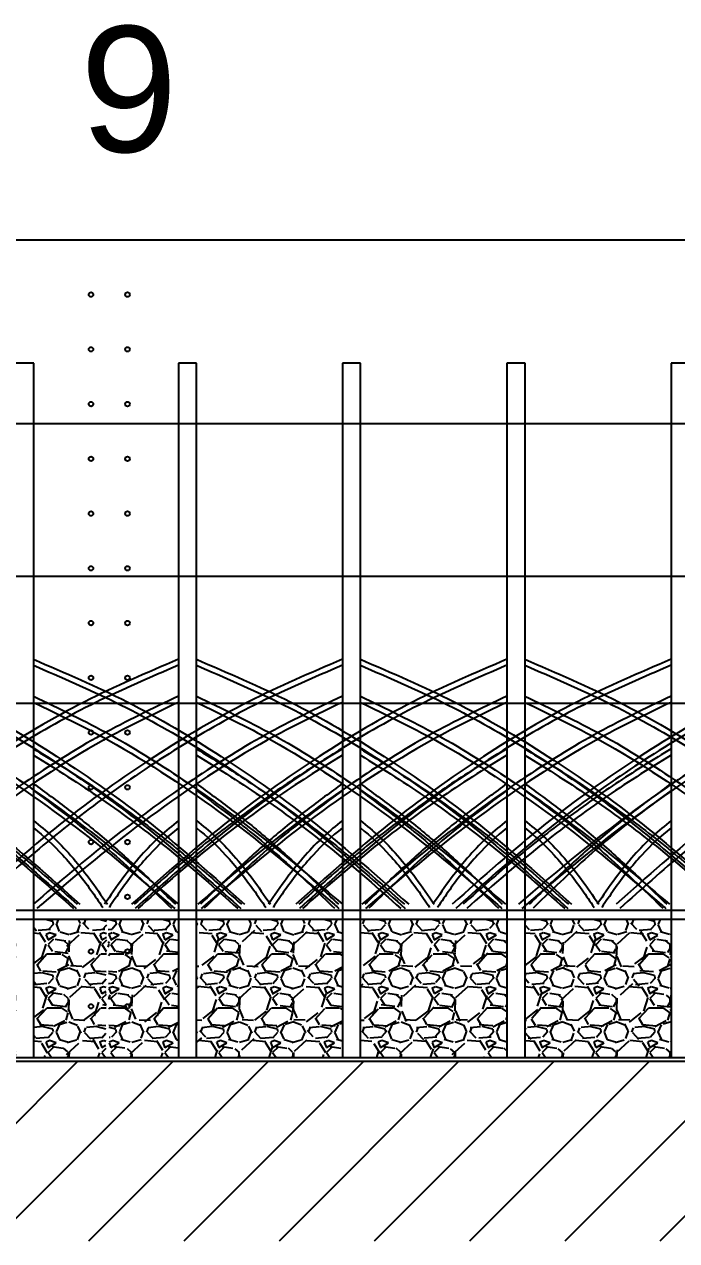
# Model space of a CAD drawing. Header units: feet. Extents: x 0 to 695, y -979 to -294.
# Drawn here: x 183.74 to 187.37, y -305.52 to -298.75 of the extents above; entities that cross this region are included whole.
import ezdxf

# ---------------------------------------------------------------- set-up
doc = ezdxf.new("R2010")
doc.units = ezdxf.units.FT
doc.header["$MEASUREMENT"] = 0
for name, color, linetype in [('ATM Mangroves', 3, 'Continuous'), ('Max Crest Water Height', 130, 'Continuous'), ('Max Water Level', 210, 'Continuous'), ('No of Bays', 2, 'Continuous'), ('Slabs', 7, 'Continuous')]:
    doc.layers.add(name, color=color, linetype=linetype)
doc.styles.get("Standard").update_dxf_attribs({"font": 'verdana.ttf'})

msp = doc.modelspace()

# ---------------------------------------------------------------- hatches: boundary and pattern name
at = {"transparency": 33554687}
h = msp.add_hatch(dxfattribs=at)
h.set_pattern_fill('ANSI31', color=256, scale=3)
h.set_pattern_definition([(45, (131.6709802953805, 110.8639205593379), (-0.2651650429449553, 0.2651650429449554), [])])
h.paths.add_polyline_path([(144.0811323387942, -304.519582753607), (136.7111323387942, -304.519582753607), (136.7111323387942, -305.519582753607), (231.7619323387942, -305.5195827536077), (232.7619323387942, -305.5195827536077), (232.7619323387942, -301.861982753607), (240.8789323387942, -301.861982753607), (240.8789323387942, -300.861982753607), (231.970511904177, -300.861982753607), (231.970511904177, -304.519582753607), (144.3351323387942, -304.519582753607)])
at = {"layer": 'Slabs', "transparency": 33554687}
h = msp.add_hatch(dxfattribs=at)
h.set_pattern_fill('GRAVEL', scale=0.3)
h.set_pattern_definition([(228.012787504, (206.7001466819004, 87.44037491092234), (-2.400000000000019, -2.700000000000001), [0.0403608, -3.995726414122109]), (184.969740728, (206.6731466819004, 87.41037491092231), (3.599999999999993, 0.3000000000000105), [0.0692604, -6.856777428368999]), (132.510447078, (206.6041466819004, 87.40437491092234), (3.000000000000035, -3.299999999999959), [0.0488364, -4.83480977882991]), (267.273689006, (206.4871466819004, 87.32937491092235), (0.3000000000000073, 6.000000000000005), [0.06307139999999987, -6.244067412488692]), (292.833654178, (206.4841466819004, 87.26637491092231), (-1.499999999999996, 3.600000000000009), [0.06184649999999994, -6.122811938426482]), (357.273689006, (206.5081466819004, 87.20937491092235), (-6.000000000000005, 0.3000000000000076), [0.06307139999999987, -6.244067412488692]), (37.6942404667, (206.5711466819004, 87.2063749109223), (-3.899999999999999, -2.999999999999992), [0.08340869999999999, -8.2574545646748]), (72.2553283749, (206.6371466819004, 87.25737491092235), (2.100000000000008, 6.600000000000001), [0.07874639999999987, -7.795896449044011]), (121.429565615, (206.6611466819004, 87.33237491092234), (-2.400000000000006, 3.899999999999996), [0.063285, -6.265221932918699]), (175.236358309, (206.6281466819004, 87.38637491092231), (3.299999999999995, -0.3000000000000114), [0.0722496, -3.54022877363769]), (222.397437798, (206.5561466819004, 87.39237491092234), (-3.599999999999989, -3.299999999999991), [0.0934344, -9.25001250143847]), (138.814074834, (206.7841466819004, 87.32637491092231), (-2.10000000000001, 1.8), [0.03189029999999993, -3.157153443820406]), (171.46923439, (206.7601466819004, 87.34737491092233), (3.899999999999999, -0.5999999999999985), [0.0606711, -6.0064534248471]), (225, (206.7001466819004, 87.35637491092234), (-3.330669073875469e-17, -0.2999999999999799), [0.04242629999999999, -0.38183776871193]), (203.198590514, (206.6791466819004, 87.39237491092234), (1.499999999999997, 0.5999999999999925), [0.0228474, -2.26188453175917]), (291.801409486, (206.6581466819004, 87.38337491092233), (-0.2999999999999052, 0.9000000000000308), [0.0323109, -1.58323854214035]), (30.96375653209999, (206.6701466819004, 87.35337491092235), (0.9000000000000159, 0.5999999999999939), [0.0524787, -1.69680686845359]), (161.565051177, (206.7151466819004, 87.38037491092234), (0.6000000000000034, -0.299999999999993), [0.03794729999999994, -0.9107359980505189]), (16.389540334, (206.4841466819004, 87.38337491092233), (2.99999999999999, 0.9000000000000131), [0.05316, -5.26285354400082]), (70.3461759419, (206.5351466819004, 87.39837491092231), (-1.200000000000366, -3.300000000001019), [0.04459829999999999, -4.4152223241957]), (293.198590514, (206.7151466819004, 87.44037491092234), (-0.5999999999999911, 1.499999999999997), [0.0456945, -2.23903743175917]), (343.610459666, (206.7331466819004, 87.39837491092231), (-2.99999999999999, 0.900000000000013), [0.05315999999999994, -5.262853544000691]), (339.44395478, (206.4841466819004, 87.19737491092235), (-1.500000000000011, 0.6000000000000073), [0.05126399999999993, -2.511937123595246]), (294.775140569, (206.5321466819004, 87.17937491092232), (-1.500000000000002, 3.3), [0.0429534, -4.2523929189828]), (66.8014094864, (206.7181466819004, 87.14037491092233), (0.5999999999999943, 1.499999999999991), [0.0456945, -2.23903743175917]), (17.3540246363, (206.7361466819004, 87.1823749109223), (-3.899999999999993, -1.199999999999989), [0.0502893, -4.978627084272]), (69.44395478040002, (206.5711466819004, 87.14037491092233), (-0.6000000000000021, -1.499999999999986), [0.02563199999999997, -2.537569123595246]), (101.309932474, (206.7001466819004, 87.14037491092233), (-0.2999999999999891, 1.200000000000004), [0.015297, -1.51440885407784]), (165.963756532, (206.6971466819004, 87.15537491092232), (0.8999999999999876, -0.3000000000000004), [0.0618465, -1.17508518768531]), (186.009005957, (206.6371466819004, 87.1703749109223), (3.000000000000014, 0.2999999999999949), [0.057315, -5.67417695236284]), (303.690067526, (206.6701466819004, 87.32637491092231), (-0.2999999999999962, 0.5999999999999958), [0.04326659999999993, -1.038398782639198]), (353.157226587, (206.6941466819004, 87.29037491092231), (5.100000000000004, -0.6000000000000159), [0.0755382, -7.47826878720849]), (60.9453959009, (206.7691466819004, 87.28137491092235), (-1.199999999999993, -2.099999999999993), [0.0308868, -3.0578022422961]), (90, (206.7841466819004, 87.30837491092234), (-0.2999999999999999, 0.3), [0.018, -0.282]), (120.256437164, (206.6311466819004, 87.17937491092232), (1.200000000000003, -2.100000000000002), [0.0416772, -4.12605599683494]), (48.01278750420001, (206.6101466819004, 87.21537491092232), (2.4, 2.699999999999993), [0.08072159999999999, -3.955365614122109]), (0, (206.6641466819004, 87.27537491092232), (0.3, 0.3), [0.078, -0.222]), (325.3048464690001, (206.7421466819004, 87.27537491092232), (3.000000000000041, -2.099999999999947), [0.04743419999999994, -4.695982290252592]), (254.054604099, (206.7811466819004, 87.24837491092234), (-0.3000000000000113, -1.200000000000001), [0.0436806, -2.14035236678415]), (207.645975364, (206.7691466819004, 87.2063749109223), (-5.699999999999985, -3.000000000000014), [0.0711195, -7.040842254677819]), (175.42607874, (206.7061466819004, 87.17337491092235), (-3.899999999999986, 0.3000000000000004), [0.07523969999999999, -7.448722022390669])])
h.paths.add_polyline_path([(181.8602250166297, -303.732182753607), (181.048900993036, -303.732182753607), (181.048900993036, -304.500532753607), (180.9474250166297, -304.500532753607), (180.9474250166297, -303.732182753607), (180.5555323387942, -303.732182753607), (180.5626051763444, -304.500532753607), (184.193402755124, -304.500532753607), (184.1978250166297, -303.732182753607), (183.792100993036, -303.732182753607), (183.792100993036, -304.500532753607), (183.6906250166297, -304.500532753607), (183.6906250166297, -303.7321827536064), (182.877700993036, -303.732182753607), (182.877700993036, -304.500532753607), (182.7762250166297, -304.500532753607), (182.7762250166297, -303.732182753607), (181.9602250166297, -303.7321827536072), (181.961700993036, -304.500532753607), (181.8602250166297, -304.500532753607)])
h = msp.add_hatch(dxfattribs=at)
h.set_pattern_fill('GRAVEL', scale=0.3)
h.set_pattern_definition([(228.012787504, (210.3506738443501, 87.44037491092234), (-2.400000000000019, -2.700000000000001), [0.0403608, -3.995726414122109]), (184.969740728, (210.3236738443501, 87.41037491092231), (3.599999999999993, 0.3000000000000105), [0.0692604, -6.856777428368999]), (132.510447078, (210.2546738443502, 87.40437491092234), (3.000000000000035, -3.299999999999959), [0.0488364, -4.83480977882991]), (267.273689006, (210.1376738443502, 87.32937491092235), (0.3000000000000073, 6.000000000000005), [0.06307139999999986, -6.244067412488691]), (292.833654178, (210.1346738443501, 87.26637491092231), (-1.499999999999996, 3.600000000000009), [0.06184649999999993, -6.122811938426481]), (357.273689006, (210.1586738443501, 87.20937491092235), (-6.000000000000005, 0.3000000000000076), [0.06307139999999986, -6.244067412488691]), (37.6942404667, (210.2216738443502, 87.2063749109223), (-3.899999999999999, -2.999999999999992), [0.08340869999999999, -8.2574545646748]), (72.2553283749, (210.2876738443501, 87.25737491092235), (2.100000000000008, 6.600000000000001), [0.07874639999999986, -7.79589644904401]), (121.429565615, (210.3116738443501, 87.33237491092234), (-2.400000000000006, 3.899999999999996), [0.063285, -6.265221932918699]), (175.236358309, (210.2786738443501, 87.38637491092231), (3.299999999999995, -0.3000000000000114), [0.0722496, -3.54022877363769]), (222.397437798, (210.2066738443501, 87.39237491092234), (-3.599999999999989, -3.299999999999991), [0.0934344, -9.25001250143847]), (138.814074834, (210.4346738443501, 87.32637491092231), (-2.10000000000001, 1.8), [0.03189029999999993, -3.157153443820405]), (171.46923439, (210.4106738443501, 87.34737491092233), (3.899999999999999, -0.5999999999999985), [0.0606711, -6.0064534248471]), (225, (210.3506738443501, 87.35637491092234), (-3.330669073875469e-17, -0.2999999999999799), [0.04242629999999999, -0.38183776871193]), (203.198590514, (210.3296738443502, 87.39237491092234), (1.499999999999997, 0.5999999999999925), [0.0228474, -2.26188453175917]), (291.801409486, (210.3086738443502, 87.38337491092233), (-0.2999999999999052, 0.9000000000000308), [0.0323109, -1.58323854214035]), (30.96375653209999, (210.3206738443502, 87.35337491092235), (0.9000000000000159, 0.5999999999999939), [0.0524787, -1.69680686845359]), (161.565051177, (210.3656738443502, 87.38037491092234), (0.6000000000000034, -0.299999999999993), [0.03794729999999993, -0.9107359980505187]), (16.389540334, (210.1346738443501, 87.38337491092233), (2.99999999999999, 0.9000000000000131), [0.05316, -5.26285354400082]), (70.3461759419, (210.1856738443502, 87.39837491092231), (-1.200000000000366, -3.300000000001019), [0.04459829999999999, -4.4152223241957]), (293.198590514, (210.3656738443502, 87.44037491092234), (-0.5999999999999911, 1.499999999999997), [0.0456945, -2.23903743175917]), (343.610459666, (210.3836738443501, 87.39837491092231), (-2.99999999999999, 0.900000000000013), [0.05315999999999993, -5.26285354400069]), (339.44395478, (210.1346738443501, 87.19737491092235), (-1.500000000000011, 0.6000000000000073), [0.05126399999999993, -2.511937123595245]), (294.775140569, (210.1826738443501, 87.17937491092232), (-1.500000000000002, 3.3), [0.0429534, -4.2523929189828]), (66.8014094864, (210.3686738443502, 87.14037491092233), (0.5999999999999943, 1.499999999999991), [0.0456945, -2.23903743175917]), (17.3540246363, (210.3866738443501, 87.1823749109223), (-3.899999999999993, -1.199999999999989), [0.0502893, -4.978627084272]), (69.44395478040002, (210.2216738443502, 87.14037491092233), (-0.6000000000000021, -1.499999999999986), [0.02563199999999996, -2.537569123595246]), (101.309932474, (210.3506738443501, 87.14037491092233), (-0.2999999999999891, 1.200000000000004), [0.015297, -1.51440885407784]), (165.963756532, (210.3476738443501, 87.15537491092232), (0.8999999999999876, -0.3000000000000004), [0.0618465, -1.17508518768531]), (186.009005957, (210.2876738443501, 87.1703749109223), (3.000000000000014, 0.2999999999999949), [0.057315, -5.67417695236284]), (303.690067526, (210.3206738443502, 87.32637491092231), (-0.2999999999999962, 0.5999999999999958), [0.04326659999999993, -1.038398782639198]), (353.157226587, (210.3446738443502, 87.29037491092231), (5.100000000000004, -0.6000000000000159), [0.0755382, -7.47826878720849]), (60.9453959009, (210.4196738443501, 87.28137491092235), (-1.199999999999993, -2.099999999999993), [0.0308868, -3.0578022422961]), (90, (210.4346738443501, 87.30837491092234), (-0.2999999999999999, 0.3), [0.018, -0.282]), (120.256437164, (210.2816738443502, 87.17937491092232), (1.200000000000003, -2.100000000000002), [0.0416772, -4.12605599683494]), (48.01278750420001, (210.2606738443502, 87.21537491092232), (2.4, 2.699999999999993), [0.08072159999999999, -3.955365614122109]), (0, (210.3146738443501, 87.27537491092232), (0.3, 0.3), [0.078, -0.222]), (325.3048464690001, (210.3926738443502, 87.27537491092232), (3.000000000000041, -2.099999999999947), [0.04743419999999993, -4.695982290252591]), (254.054604099, (210.4316738443501, 87.24837491092234), (-0.3000000000000113, -1.200000000000001), [0.0436806, -2.14035236678415]), (207.645975364, (210.4196738443501, 87.2063749109223), (-5.699999999999985, -3.000000000000014), [0.0711195, -7.040842254677819]), (175.42607874, (210.3566738443502, 87.17337491092235), (-3.899999999999986, 0.3000000000000004), [0.07523969999999999, -7.448722022390669])])
h.paths.add_polyline_path([(185.5107521790794, -303.732182753607), (184.6994281554857, -303.732182753607), (184.6994281554857, -304.500532753607), (184.5979521790794, -304.500532753607), (184.5979521790794, -303.732182753607), (184.2060595012439, -303.732182753607), (184.2131323387942, -304.500532753607), (187.8439299175737, -304.5005327536069), (187.8483521790794, -303.732182753607), (187.4426281554857, -303.732182753607), (187.4426281554857, -304.500532753607), (187.3411521790794, -304.500532753607), (187.3411521790794, -303.7321827536064), (186.5282281554857, -303.732182753607), (186.5282281554857, -304.500532753607), (186.4267521790794, -304.500532753607), (186.4267521790794, -303.732182753607), (185.6107521790794, -303.7321827536072), (185.6122281554857, -304.500532753607), (185.5107521790794, -304.500532753607)])

# ---------------------------------------------------------------- linework, layer by layer
at = {"transparency": 33554687}
for p, q in [((144.3351323387942, -299.947582753607), (231.7619323387942, -299.947582753607)), ((144.3351323387942, -304.519582753607), (231.7619323387942, -304.519582753607)), ((154.9523323387942, -304.519582753607), (231.970511904177, -304.519582753607))]:
    msp.add_line(p, q, dxfattribs=at)
at = {"color": 0, "transparency": 33554687}
for centre in [(184.1115323387942, -300.252382753607), (184.3147323387942, -300.252382753607)]:
    msp.add_circle(centre, 0.0127, dxfattribs=at)
at = {"transparency": 33554687}
for centre in [(184.1115323387942, -300.557182753607), (184.3147323387942, -300.557182753607), (184.1115323387942, -300.861982753607), (184.3147323387942, -300.861982753607), (184.1115323387942, -301.166782753607), (184.3147323387942, -301.166782753607), (184.1115323387942, -301.471582753607), (184.3147323387942, -301.471582753607), (184.1115323387942, -301.776382753607), (184.3147323387942, -301.776382753607), (184.1115323387942, -302.081182753607), (184.3147323387942, -302.081182753607), (184.1115323387942, -302.385982753607), (184.3147323387942, -302.385982753607), (184.1115323387942, -302.690782753607), (184.3147323387942, -302.690782753607), (184.1115323387942, -302.995582753607), (184.3147323387942, -302.995582753607), (184.1115323387942, -303.300382753607), (184.3147323387942, -303.300382753607), (184.3147323387942, -303.605182753607), (184.1115323387942, -303.909982753607), (184.3147323387942, -303.909982753607), (184.1115323387942, -304.214782753607), (184.3147323387942, -304.214782753607)]:
    msp.add_circle(centre, 0.0127, dxfattribs=at)
at = {"layer": 'ATM Mangroves', "color": 7, "transparency": 33554687}
for p, q in [((183.792100993036, -300.6333827536068), (183.6906250166297, -300.6333827536068)), ((184.6994281554857, -300.6333827536068), (184.5979521790794, -300.6333827536068)), ((185.6122281554857, -300.6333827536068), (185.5107521790794, -300.6333827536068)), ((186.5282281554857, -300.6333827536068), (186.4267521790794, -300.6333827536068)), ((187.4426281554857, -300.6333827536068), (187.3411521790794, -300.6333827536068)), ((144.5359323387942, -302.5262484100733), (198.7259323387942, -302.5262484100733)), ((184.2131323387942, -303.681382753607), (180.5555323387942, -303.681382753607)), ((187.8707323387942, -303.681382753607), (184.2131323387942, -303.681382753607)), ((184.2131323387942, -303.732182753607), (180.5555323387942, -303.732182753607)), ((187.8707323387942, -303.732182753607), (184.2131323387942, -303.732182753607)), ((180.5626051763444, -304.500532753607), (198.8435323387942, -304.500532753607))]:
    msp.add_line(p, q, dxfattribs=at)
for points in [[(183.792100993036, -304.500532753607), (183.792100993036, -300.6333827536068)], [(183.792100993036, -304.500532753607), (183.792100993036, -300.6333827536068)], [(184.5979521790794, -300.6333827536068), (184.5979521790794, -304.500532753607)], [(184.5979521790794, -300.6333827536068), (184.5979521790794, -304.500532753607)], [(184.6994281554857, -304.500532753607), (184.6994281554857, -300.6333827536068)], [(184.6994281554857, -304.500532753607), (184.6994281554857, -300.6333827536068)], [(185.5107521790794, -300.6333827536068), (185.5107521790794, -304.500532753607)], [(185.5107521790794, -300.6333827536068), (185.5107521790794, -304.500532753607)], [(185.6122281554857, -304.500532753607), (185.6122281554857, -300.6333827536068)], [(185.6122281554857, -304.500532753607), (185.6122281554857, -300.6333827536068)], [(186.4267521790794, -300.6333827536068), (186.4267521790794, -304.500532753607)], [(186.4267521790794, -300.6333827536068), (186.4267521790794, -304.500532753607)], [(186.5282281554857, -304.500532753607), (186.5282281554857, -300.6333827536068)], [(186.5282281554857, -304.500532753607), (186.5282281554857, -300.6333827536068)], [(187.3411521790794, -300.6333827536068), (187.3411521790794, -304.500532753607)], [(187.3411521790794, -300.6333827536068), (187.3411521790794, -304.500532753607)]]:
    msp.add_lwpolyline(points, dxfattribs=at)
for points in [[(181.9604673694212, -302.2827132720261), (182.4822805694212, -302.5198026720261), (183.0051763694212, -302.8240132720261), (183.5302373694212, -303.1996754720261), (184.0498853694212, -303.6467892720261)], [(184.5979521790794, -302.2827132720261), (184.0761389790794, -302.5198026720261), (183.5532431790794, -302.8240132720261), (183.0281821790794, -303.1996754720261), (182.5085341790794, -303.6467892720261)], [(182.8764673694212, -302.2827132720257), (183.3982805694212, -302.5198026720257), (183.9211763694212, -302.8240132720256), (184.4462373694212, -303.1996754720257), (184.9658853694212, -303.6467892720257)], [(185.5107521790794, -302.2827132720261), (184.9889389790794, -302.5198026720261), (184.4660431790794, -302.8240132720261), (183.9409821790794, -303.1996754720261), (183.4213341790794, -303.6467892720261)], [(183.7908673694212, -302.2827132720261), (184.3126805694212, -302.5198026720261), (184.8355763694212, -302.8240132720261), (185.3606373694212, -303.1996754720261), (185.8802853694212, -303.6467892720261)], [(186.4267521790794, -302.2827132720257), (185.9049389790794, -302.5198026720257), (185.3820431790794, -302.8240132720256), (184.8569821790794, -303.1996754720257), (184.3373341790794, -303.6467892720257)], [(184.6981945318709, -302.2827132720261), (185.2200077318709, -302.5198026720261), (185.7429035318709, -302.8240132720261), (186.2679645318709, -303.1996754720261), (186.7876125318709, -303.6467892720261)], [(187.3411521790794, -302.2827132720261), (186.8193389790794, -302.5198026720261), (186.2964431790794, -302.8240132720261), (185.7713821790794, -303.1996754720261), (185.2517341790794, -303.6467892720261)], [(185.6109945318709, -302.2827132720261), (186.1328077318709, -302.5198026720261), (186.6557035318709, -302.8240132720261), (187.1807645318709, -303.1996754720261), (187.7004125318709, -303.6467892720261)], [(188.2119943990352, -302.2827132720261), (187.6901811990352, -302.5198026720261), (187.1672853990353, -302.8240132720261), (186.6422243990352, -303.1996754720261), (186.1225763990352, -303.6467892720261)], [(186.5269945318709, -302.2827132720257), (187.0488077318709, -302.5198026720257), (187.5717035318709, -302.8240132720256), (188.0967645318709, -303.1996754720257), (188.6164125318709, -303.6467892720257)], [(189.1247943990352, -302.2827132720261), (188.6029811990352, -302.5198026720261), (188.0800853990353, -302.8240132720261), (187.5550243990352, -303.1996754720261), (187.0353763990352, -303.6467892720261)], [(182.8764673694212, -302.4884072720257), (183.3051769694212, -302.7038446720257), (183.7349691694212, -302.9712468720256), (184.1636787694212, -303.2852008720257), (184.5978013694212, -303.6467892720257)], [(184.5979521790794, -302.4884072720261), (184.1692425790794, -302.7038446720262), (183.7394503790794, -302.9712468720261), (183.3107407790794, -303.2852008720261), (182.8766181790794, -303.6467892720261)], [(185.5107521790794, -302.4884072720261), (185.0820425790794, -302.7038446720262), (184.6522503790794, -302.9712468720261), (184.2235407790794, -303.2852008720261), (183.7894181790794, -303.6467892720261)], [(183.7908673694212, -302.4884072720261), (184.2195769694212, -302.7038446720262), (184.6493691694212, -302.9712468720261), (185.0780787694212, -303.2852008720261), (185.5122013694212, -303.6467892720261)], [(184.6981945318709, -302.4884072720261), (185.1269041318709, -302.7038446720262), (185.5566963318709, -302.9712468720261), (185.9854059318709, -303.2852008720261), (186.4195285318709, -303.6467892720261)], [(186.4267521790794, -302.4884072720257), (185.9980425790794, -302.7038446720257), (185.5682503790794, -302.9712468720256), (185.1395407790794, -303.2852008720257), (184.7054181790794, -303.6467892720257)], [(185.6109945318709, -302.4884072720261), (186.0397041318709, -302.7038446720262), (186.4694963318709, -302.9712468720261), (186.8982059318709, -303.2852008720261), (187.3323285318709, -303.6467892720261)], [(187.3411521790794, -302.4884072720261), (186.9124425790794, -302.7038446720262), (186.4826503790794, -302.9712468720261), (186.0539407790794, -303.2852008720261), (185.6198181790794, -303.6467892720261)], [(188.2119943990352, -302.4884072720261), (187.7832847990352, -302.7038446720262), (187.3534925990353, -302.9712468720261), (186.9247829990352, -303.2852008720261), (186.4906603990352, -303.6467892720261)], [(186.5269945318709, -302.4884072720257), (186.9557041318709, -302.7038446720257), (187.3854963318709, -302.9712468720256), (187.8142059318709, -303.2852008720257), (188.2483285318709, -303.6467892720257)], [(182.8764673694212, -302.7807092720257), (183.1655215694212, -302.9625860720257), (183.4556583694212, -303.1671974720257), (183.7447125694212, -303.3945434720256), (184.0348493694212, -303.6467892720257)], [(183.7908673694212, -302.7807092720261), (184.0799215694212, -302.9625860720261), (184.3700583694212, -303.1671974720261), (184.6591125694212, -303.3945434720261), (184.9492493694212, -303.6467892720261)], [(185.5107521790794, -302.7807092720261), (185.2216979790794, -302.9625860720261), (184.9315611790794, -303.1671974720261), (184.6425069790794, -303.3945434720261), (184.3523701790794, -303.6467892720261)], [(184.6981945318709, -302.7807092720261), (184.9872487318709, -302.9625860720261), (185.2773855318709, -303.1671974720261), (185.5664397318709, -303.3945434720261), (185.8565765318709, -303.6467892720261)], [(186.4267521790794, -302.7807092720257), (186.1376979790794, -302.9625860720257), (185.8475611790794, -303.1671974720257), (185.5585069790794, -303.3945434720256), (185.2683701790794, -303.6467892720257)], [(185.6109945318709, -302.7807092720261), (185.9000487318709, -302.9625860720261), (186.1901855318709, -303.1671974720261), (186.4792397318709, -303.3945434720261), (186.7693765318709, -303.6467892720261)], [(187.3411521790794, -302.7807092720261), (187.0520979790794, -302.9625860720261), (186.7619611790794, -303.1671974720261), (186.4729069790794, -303.3945434720261), (186.1827701790794, -303.6467892720261)], [(186.5269945318709, -302.7807092720257), (186.8160487318709, -302.9625860720257), (187.1061855318709, -303.1671974720257), (187.3952397318709, -303.3945434720256), (187.6853765318709, -303.6467892720257)], [(183.7908673694212, -302.9755772720261), (183.9868179694212, -303.1206456720261), (184.1838511694212, -303.2797878720261), (184.3798017694212, -303.4540864720261), (184.5811653694212, -303.6467892720261)], [(184.6981945318709, -302.9755772720261), (184.8941451318709, -303.1206456720261), (185.0911783318709, -303.2797878720261), (185.2871289318709, -303.4540864720261), (185.4884925318709, -303.6467892720261)], [(185.5107521790794, -302.9755772720261), (185.3148015790794, -303.1206456720261), (185.1177683790794, -303.2797878720261), (184.9218177790794, -303.4540864720261), (184.7204541790794, -303.6467892720261)], [(185.6109945318709, -302.9755772720261), (185.8069451318709, -303.1206456720261), (186.0039783318709, -303.2797878720261), (186.1999289318709, -303.4540864720261), (186.4012925318709, -303.6467892720261)], [(186.4267521790794, -302.9755772720256), (186.2308015790794, -303.1206456720257), (186.0337683790794, -303.2797878720257), (185.8378177790794, -303.4540864720257), (185.6364541790794, -303.6467892720257)], [(186.5269945318709, -302.9755772720256), (186.7229451318709, -303.1206456720257), (186.9199783318709, -303.2797878720257), (187.1159289318709, -303.4540864720257), (187.3172925318709, -303.6467892720257)], [(187.3411521790794, -302.9755772720261), (187.1452015790794, -303.1206456720261), (186.9481683790794, -303.2797878720261), (186.7522177790794, -303.4540864720261), (186.5508541790794, -303.6467892720261)], [(183.7908673694212, -303.1812712720261), (183.8937143694212, -303.2678792720261), (183.9976439694212, -303.3750566720261), (184.1004909694212, -303.5017208720261), (184.2022553694212, -303.6467892720261)], [(184.5979521790794, -303.1812712720261), (184.4951051790794, -303.2678792720261), (184.3911755790794, -303.3750566720261), (184.2883285790794, -303.5017208720261), (184.1865641790795, -303.6467892720261)], [(184.6981945318709, -303.1812712720261), (184.8010415318709, -303.2678792720261), (184.9049711318709, -303.3750566720261), (185.0078181318709, -303.5017208720261), (185.1095825318709, -303.6467892720261)], [(185.5107521790794, -303.1812712720261), (185.4079051790794, -303.2678792720261), (185.3039755790794, -303.3750566720261), (185.2011285790794, -303.5017208720261), (185.0993641790795, -303.6467892720261)], [(185.6109945318709, -303.1812712720261), (185.7138415318709, -303.2678792720261), (185.8177711318709, -303.3750566720261), (185.9206181318709, -303.5017208720261), (186.0223825318709, -303.6467892720261)], [(186.4267521790794, -303.1812712720256), (186.3239051790794, -303.2678792720257), (186.2199755790794, -303.3750566720257), (186.1171285790794, -303.5017208720257), (186.0153641790795, -303.6467892720257)], [(186.5269945318709, -303.1812712720256), (186.6298415318709, -303.2678792720257), (186.7337711318709, -303.3750566720257), (186.8366181318709, -303.5017208720257), (186.9383825318709, -303.6467892720257)], [(187.3411521790794, -303.1812712720261), (187.2383051790794, -303.2678792720261), (187.1343755790794, -303.3750566720261), (187.0315285790794, -303.5017208720261), (186.9297641790795, -303.6467892720261)]]:
    msp.add_spline(points, degree=3, dxfattribs=at)
for points, knots in [([(181.9604673694212, -302.3164040450575), (182.1154166419977, -302.382875454705), (182.2697931017848, -302.44935228962), (182.72801430136, -302.6749543569928), (183.0204100050264, -302.8605773016853), (183.5548278012846, -303.2487803525045), (183.7922879777191, -303.4578201848417), (184.0292379900323, -303.6698620581852)], [0.01225711850538435, 0.01225711850538435, 0.01225711850538435, 0.01225711850538435, 0.4791094907207734, 0.4791094907207734, 1.43732847216232, 1.43732847216232, 2.31778453469601, 2.31778453469601, 2.31778453469601, 2.31778453469601]), ([(184.5979521790794, -302.3164040450575), (184.4430029065029, -302.382875454705), (184.2886264467158, -302.44935228962), (183.8304052471406, -302.6749543569928), (183.5380095434742, -302.8605773016853), (183.003591747216, -303.2487803525045), (182.7661315707815, -303.4578201848417), (182.5291815584683, -303.6698620581852)], [0.01225711850538435, 0.01225711850538435, 0.01225711850538435, 0.01225711850538435, 0.4791094907207734, 0.4791094907207734, 1.43732847216232, 1.43732847216232, 2.31778453469601, 2.31778453469601, 2.31778453469601, 2.31778453469601]), ([(182.8764673694212, -302.3164040450571), (183.0314166419977, -302.3828754547046), (183.1857931017848, -302.4493522896196), (183.64401430136, -302.6749543569924), (183.9364100050264, -302.8605773016848), (184.4708278012846, -303.248780352504), (184.7082879777191, -303.4578201848412), (184.9452379900323, -303.6698620581847)], [0.01225711850538435, 0.01225711850538435, 0.01225711850538435, 0.01225711850538435, 0.4791094907207734, 0.4791094907207734, 1.43732847216232, 1.43732847216232, 2.31778453469601, 2.31778453469601, 2.31778453469601, 2.31778453469601]), ([(185.5107521790794, -302.3164040450575), (185.3558029065029, -302.382875454705), (185.2014264467158, -302.44935228962), (184.7432052471406, -302.6749543569928), (184.4508095434742, -302.8605773016853), (183.916391747216, -303.2487803525045), (183.6789315707815, -303.4578201848417), (183.4419815584683, -303.6698620581852)], [0.01225711850538435, 0.01225711850538435, 0.01225711850538435, 0.01225711850538435, 0.4791094907207734, 0.4791094907207734, 1.43732847216232, 1.43732847216232, 2.31778453469601, 2.31778453469601, 2.31778453469601, 2.31778453469601]), ([(183.7908673694212, -302.3164040450575), (183.9458166419977, -302.382875454705), (184.1001931017848, -302.44935228962), (184.55841430136, -302.6749543569928), (184.8508100050264, -302.8605773016853), (185.3852278012846, -303.2487803525045), (185.6226879777191, -303.4578201848417), (185.8596379900323, -303.6698620581852)], [0.01225711850538435, 0.01225711850538435, 0.01225711850538435, 0.01225711850538435, 0.4791094907207734, 0.4791094907207734, 1.43732847216232, 1.43732847216232, 2.31778453469601, 2.31778453469601, 2.31778453469601, 2.31778453469601]), ([(186.4267521790794, -302.3164040450571), (186.2718029065029, -302.3828754547046), (186.1174264467158, -302.4493522896196), (185.6592052471406, -302.6749543569924), (185.3668095434742, -302.8605773016848), (184.832391747216, -303.248780352504), (184.5949315707815, -303.4578201848412), (184.3579815584683, -303.6698620581847)], [0.01225711850538435, 0.01225711850538435, 0.01225711850538435, 0.01225711850538435, 0.4791094907207734, 0.4791094907207734, 1.43732847216232, 1.43732847216232, 2.31778453469601, 2.31778453469601, 2.31778453469601, 2.31778453469601]), ([(184.6981945318709, -302.3164040450575), (184.8531438044474, -302.382875454705), (185.0075202642346, -302.44935228962), (185.4657414638097, -302.6749543569928), (185.7581371674761, -302.8605773016853), (186.2925549637343, -303.2487803525045), (186.5300151401688, -303.4578201848417), (186.766965152482, -303.6698620581852)], [0.01225711850538435, 0.01225711850538435, 0.01225711850538435, 0.01225711850538435, 0.4791094907207734, 0.4791094907207734, 1.43732847216232, 1.43732847216232, 2.31778453469601, 2.31778453469601, 2.31778453469601, 2.31778453469601]), ([(187.3411521790794, -302.3164040450575), (187.1862029065029, -302.382875454705), (187.0318264467158, -302.44935228962), (186.5736052471406, -302.6749543569928), (186.2812095434742, -302.8605773016853), (185.746791747216, -303.2487803525045), (185.5093315707815, -303.4578201848417), (185.2723815584683, -303.6698620581852)], [0.01225711850538435, 0.01225711850538435, 0.01225711850538435, 0.01225711850538435, 0.4791094907207734, 0.4791094907207734, 1.43732847216232, 1.43732847216232, 2.31778453469601, 2.31778453469601, 2.31778453469601, 2.31778453469601]), ([(185.6109945318709, -302.3164040450575), (185.7659438044474, -302.382875454705), (185.9203202642346, -302.44935228962), (186.3785414638097, -302.6749543569928), (186.6709371674761, -302.8605773016853), (187.2053549637343, -303.2487803525045), (187.4428151401688, -303.4578201848417), (187.679765152482, -303.6698620581852)], [0.01225711850538435, 0.01225711850538435, 0.01225711850538435, 0.01225711850538435, 0.4791094907207734, 0.4791094907207734, 1.43732847216232, 1.43732847216232, 2.31778453469601, 2.31778453469601, 2.31778453469601, 2.31778453469601]), ([(188.2119943990353, -302.3164040450575), (188.0570451264587, -302.382875454705), (187.9026686666716, -302.44935228962), (187.4444474670964, -302.6749543569928), (187.1520517634301, -302.8605773016853), (186.6176339671718, -303.2487803525045), (186.3801737907374, -303.4578201848417), (186.1432237784241, -303.6698620581852)], [0.01225711850538435, 0.01225711850538435, 0.01225711850538435, 0.01225711850538435, 0.4791094907207734, 0.4791094907207734, 1.43732847216232, 1.43732847216232, 2.31778453469601, 2.31778453469601, 2.31778453469601, 2.31778453469601]), ([(186.5269945318709, -302.3164040450571), (186.6819438044474, -302.3828754547046), (186.8363202642346, -302.4493522896196), (187.2945414638097, -302.6749543569924), (187.5869371674761, -302.8605773016848), (188.1213549637343, -303.248780352504), (188.3588151401688, -303.4578201848412), (188.595765152482, -303.6698620581847)], [0.01225711850538435, 0.01225711850538435, 0.01225711850538435, 0.01225711850538435, 0.4791094907207734, 0.4791094907207734, 1.43732847216232, 1.43732847216232, 2.31778453469601, 2.31778453469601, 2.31778453469601, 2.31778453469601]), ([(189.1247943990353, -302.3164040450575), (188.9698451264588, -302.382875454705), (188.8154686666716, -302.44935228962), (188.3572474670964, -302.6749543569928), (188.0648517634301, -302.8605773016853), (187.5304339671718, -303.2487803525045), (187.2929737907374, -303.4578201848417), (187.0560237784241, -303.6698620581852)], [0.01225711850538435, 0.01225711850538435, 0.01225711850538435, 0.01225711850538435, 0.4791094907207734, 0.4791094907207734, 1.43732847216232, 1.43732847216232, 2.31778453469601, 2.31778453469601, 2.31778453469601, 2.31778453469601]), ([(182.8764673694212, -302.5227285887001), (183.0177953686014, -302.5903281195364), (183.1584461664486, -302.6579276087681), (183.5204890848333, -302.8585581643804), (183.7365839077973, -303.0045424912608), (184.1550800029146, -303.312028981285), (184.3539481218775, -303.4789383384116), (184.5606047339121, -303.6557118722394), (184.569137657662, -303.6630130028616), (184.5776716902383, -303.6703150823786)], [0.01366836299702191, 0.01366836299702191, 0.01366836299702191, 0.01366836299702191, 0.4475513778897694, 0.4475513778897694, 1.169952438169013, 1.169952438169013, 1.892353498448257, 1.892353498448257, 1.923465898919428, 1.923465898919428, 1.923465898919428, 1.923465898919428]), ([(184.5979521790794, -302.5227285887005), (184.4566241798992, -302.5903281195369), (184.315973382052, -302.6579276087686), (183.9539304636673, -302.8585581643808), (183.7378356407033, -303.0045424912612), (183.319339545586, -303.3120289812854), (183.1204714266231, -303.478938338412), (182.9138148145885, -303.6557118722398), (182.9052818908386, -303.6630130028621), (182.8967478582623, -303.670315082379)], [0.01366836299702191, 0.01366836299702191, 0.01366836299702191, 0.01366836299702191, 0.4475513778897694, 0.4475513778897694, 1.169952438169013, 1.169952438169013, 1.892353498448257, 1.892353498448257, 1.923465898919428, 1.923465898919428, 1.923465898919428, 1.923465898919428]), ([(183.7908673694212, -302.5227285887005), (183.9321953686014, -302.5903281195369), (184.0728461664486, -302.6579276087686), (184.4348890848333, -302.8585581643808), (184.6509839077973, -303.0045424912612), (185.0694800029146, -303.3120289812854), (185.2683481218775, -303.478938338412), (185.4750047339121, -303.6557118722398), (185.483537657662, -303.6630130028621), (185.4920716902383, -303.670315082379)], [0.01366836299702191, 0.01366836299702191, 0.01366836299702191, 0.01366836299702191, 0.4475513778897694, 0.4475513778897694, 1.169952438169013, 1.169952438169013, 1.892353498448257, 1.892353498448257, 1.923465898919428, 1.923465898919428, 1.923465898919428, 1.923465898919428]), ([(185.5107521790794, -302.5227285887005), (185.3694241798992, -302.5903281195369), (185.228773382052, -302.6579276087686), (184.8667304636673, -302.8585581643808), (184.6506356407033, -303.0045424912612), (184.232139545586, -303.3120289812854), (184.0332714266231, -303.478938338412), (183.8266148145885, -303.6557118722398), (183.8180818908386, -303.6630130028621), (183.8095478582623, -303.670315082379)], [0.01366836299702191, 0.01366836299702191, 0.01366836299702191, 0.01366836299702191, 0.4475513778897694, 0.4475513778897694, 1.169952438169013, 1.169952438169013, 1.892353498448257, 1.892353498448257, 1.923465898919428, 1.923465898919428, 1.923465898919428, 1.923465898919428]), ([(184.6981945318709, -302.5227285887005), (184.8395225310512, -302.5903281195369), (184.9801733288984, -302.6579276087686), (185.342216247283, -302.8585581643808), (185.558311070247, -303.0045424912612), (185.9768071653643, -303.3120289812854), (186.1756752843272, -303.478938338412), (186.3823318963618, -303.6557118722398), (186.3908648201117, -303.6630130028621), (186.399398852688, -303.670315082379)], [0.01366836299702191, 0.01366836299702191, 0.01366836299702191, 0.01366836299702191, 0.4475513778897694, 0.4475513778897694, 1.169952438169013, 1.169952438169013, 1.892353498448257, 1.892353498448257, 1.923465898919428, 1.923465898919428, 1.923465898919428, 1.923465898919428]), ([(186.4267521790794, -302.5227285887001), (186.2854241798992, -302.5903281195364), (186.144773382052, -302.6579276087681), (185.7827304636673, -302.8585581643804), (185.5666356407033, -303.0045424912608), (185.148139545586, -303.312028981285), (184.9492714266231, -303.4789383384116), (184.7426148145885, -303.6557118722394), (184.7340818908386, -303.6630130028616), (184.7255478582623, -303.6703150823786)], [0.01366836299702191, 0.01366836299702191, 0.01366836299702191, 0.01366836299702191, 0.4475513778897694, 0.4475513778897694, 1.169952438169013, 1.169952438169013, 1.892353498448257, 1.892353498448257, 1.923465898919428, 1.923465898919428, 1.923465898919428, 1.923465898919428]), ([(185.6109945318709, -302.5227285887005), (185.7523225310512, -302.5903281195369), (185.8929733288984, -302.6579276087686), (186.255016247283, -302.8585581643808), (186.471111070247, -303.0045424912612), (186.8896071653643, -303.3120289812854), (187.0884752843272, -303.478938338412), (187.2951318963619, -303.6557118722398), (187.3036648201117, -303.6630130028621), (187.312198852688, -303.670315082379)], [0.01366836299702191, 0.01366836299702191, 0.01366836299702191, 0.01366836299702191, 0.4475513778897694, 0.4475513778897694, 1.169952438169013, 1.169952438169013, 1.892353498448257, 1.892353498448257, 1.923465898919428, 1.923465898919428, 1.923465898919428, 1.923465898919428]), ([(187.3411521790794, -302.5227285887005), (187.1998241798992, -302.5903281195369), (187.059173382052, -302.6579276087686), (186.6971304636673, -302.8585581643808), (186.4810356407033, -303.0045424912612), (186.062539545586, -303.3120289812854), (185.8636714266231, -303.478938338412), (185.6570148145885, -303.6557118722398), (185.6484818908386, -303.6630130028621), (185.6399478582623, -303.670315082379)], [0.01366836299702191, 0.01366836299702191, 0.01366836299702191, 0.01366836299702191, 0.4475513778897694, 0.4475513778897694, 1.169952438169013, 1.169952438169013, 1.892353498448257, 1.892353498448257, 1.923465898919428, 1.923465898919428, 1.923465898919428, 1.923465898919428]), ([(188.2119943990353, -302.5227285887005), (188.070666399855, -302.5903281195369), (187.9300156020078, -302.6579276087686), (187.5679726836231, -302.8585581643808), (187.3518778606592, -303.0045424912612), (186.9333817655418, -303.3120289812854), (186.734513646579, -303.478938338412), (186.5278570345443, -303.6557118722398), (186.5193241107944, -303.6630130028621), (186.5107900782182, -303.670315082379)], [0.01366836299702191, 0.01366836299702191, 0.01366836299702191, 0.01366836299702191, 0.4475513778897694, 0.4475513778897694, 1.169952438169013, 1.169952438169013, 1.892353498448257, 1.892353498448257, 1.923465898919428, 1.923465898919428, 1.923465898919428, 1.923465898919428]), ([(186.5269945318709, -302.5227285887001), (186.6683225310512, -302.5903281195364), (186.8089733288984, -302.6579276087681), (187.171016247283, -302.8585581643804), (187.387111070247, -303.0045424912608), (187.8056071653643, -303.312028981285), (188.0044752843272, -303.4789383384116), (188.2111318963618, -303.6557118722394), (188.2196648201117, -303.6630130028616), (188.228198852688, -303.6703150823786)], [0.01366836299702191, 0.01366836299702191, 0.01366836299702191, 0.01366836299702191, 0.4475513778897694, 0.4475513778897694, 1.169952438169013, 1.169952438169013, 1.892353498448257, 1.892353498448257, 1.923465898919428, 1.923465898919428, 1.923465898919428, 1.923465898919428]), ([(182.8764673694209, -302.8170453175235), (183.0050099316762, -302.8960373132392), (183.1323494624941, -302.9754013804011), (183.3840728128152, -303.1503645848927), (183.509618327031, -303.2444540467796), (183.762619534816, -303.4470887416538), (183.8883296567714, -303.5580698960487), (184.0142887630666, -303.6699394168006)], [0.01755962128043403, 0.01755962128043403, 0.01755962128043403, 0.01755962128043403, 0.4357398291652329, 0.4357398291652329, 0.8714796583304657, 0.8714796583304657, 1.338210841209692, 1.338210841209692, 1.338210841209692, 1.338210841209692]), ([(183.7908673694209, -302.8170453175239), (183.9194099316762, -302.8960373132396), (184.0467494624941, -302.9754013804015), (184.2984728128152, -303.1503645848931), (184.424018327031, -303.24445404678), (184.677019534816, -303.4470887416542), (184.8027296567714, -303.5580698960492), (184.9286887630666, -303.6699394168011)], [0.01755962128043403, 0.01755962128043403, 0.01755962128043403, 0.01755962128043403, 0.4357398291652329, 0.4357398291652329, 0.8714796583304657, 0.8714796583304657, 1.338210841209692, 1.338210841209692, 1.338210841209692, 1.338210841209692]), ([(185.5107521790798, -302.8170453175239), (185.3822096168244, -302.8960373132396), (185.2548700860065, -302.9754013804015), (185.0031467356854, -303.1503645848931), (184.8776012214696, -303.24445404678), (184.6246000136846, -303.4470887416542), (184.4988898917292, -303.5580698960492), (184.372930785434, -303.6699394168011)], [0.01755962128043403, 0.01755962128043403, 0.01755962128043403, 0.01755962128043403, 0.4357398291652329, 0.4357398291652329, 0.8714796583304657, 0.8714796583304657, 1.338210841209692, 1.338210841209692, 1.338210841209692, 1.338210841209692]), ([(184.6981945318706, -302.8170453175239), (184.8267370941259, -302.8960373132396), (184.9540766249438, -302.9754013804015), (185.2057999752649, -303.1503645848931), (185.3313454894808, -303.24445404678), (185.5843466972657, -303.4470887416542), (185.7100568192211, -303.5580698960492), (185.8360159255163, -303.6699394168011)], [0.01755962128043403, 0.01755962128043403, 0.01755962128043403, 0.01755962128043403, 0.4357398291652329, 0.4357398291652329, 0.8714796583304657, 0.8714796583304657, 1.338210841209692, 1.338210841209692, 1.338210841209692, 1.338210841209692]), ([(186.4267521790798, -302.8170453175235), (186.2982096168244, -302.8960373132392), (186.1708700860065, -302.9754013804011), (185.9191467356854, -303.1503645848927), (185.7936012214696, -303.2444540467796), (185.5406000136846, -303.4470887416538), (185.4148898917292, -303.5580698960487), (185.288930785434, -303.6699394168006)], [0.01755962128043403, 0.01755962128043403, 0.01755962128043403, 0.01755962128043403, 0.4357398291652329, 0.4357398291652329, 0.8714796583304657, 0.8714796583304657, 1.338210841209692, 1.338210841209692, 1.338210841209692, 1.338210841209692]), ([(185.6109945318706, -302.8170453175239), (185.739537094126, -302.8960373132396), (185.8668766249438, -302.9754013804015), (186.1185999752649, -303.1503645848931), (186.2441454894808, -303.24445404678), (186.4971466972657, -303.4470887416542), (186.6228568192211, -303.5580698960492), (186.7488159255163, -303.6699394168011)], [0.01755962128043403, 0.01755962128043403, 0.01755962128043403, 0.01755962128043403, 0.4357398291652329, 0.4357398291652329, 0.8714796583304657, 0.8714796583304657, 1.338210841209692, 1.338210841209692, 1.338210841209692, 1.338210841209692]), ([(187.3411521790798, -302.8170453175239), (187.2126096168244, -302.8960373132396), (187.0852700860065, -302.9754013804015), (186.8335467356854, -303.1503645848931), (186.7080012214696, -303.24445404678), (186.4550000136846, -303.4470887416542), (186.3292898917292, -303.5580698960492), (186.203330785434, -303.6699394168011)], [0.01755962128043403, 0.01755962128043403, 0.01755962128043403, 0.01755962128043403, 0.4357398291652329, 0.4357398291652329, 0.8714796583304657, 0.8714796583304657, 1.338210841209692, 1.338210841209692, 1.338210841209692, 1.338210841209692]), ([(186.5269945318706, -302.8170453175235), (186.6555370941259, -302.8960373132392), (186.7828766249438, -302.9754013804011), (187.0345999752649, -303.1503645848927), (187.1601454894808, -303.2444540467796), (187.4131466972657, -303.4470887416538), (187.5388568192211, -303.5580698960487), (187.6648159255163, -303.6699394168006)], [0.01755962128043403, 0.01755962128043403, 0.01755962128043403, 0.01755962128043403, 0.4357398291652329, 0.4357398291652329, 0.8714796583304657, 0.8714796583304657, 1.338210841209692, 1.338210841209692, 1.338210841209692, 1.338210841209692]), ([(183.7908673694188, -303.0138786422386), (183.8996857301548, -303.0932093928407), (184.0069556843211, -303.1731762608579), (184.2192644257636, -303.3486055061433), (184.3243754770751, -303.4433036716348), (184.4714282639159, -303.5833874083015), (184.5154765739857, -303.6261601236394), (184.5595954983946, -303.669002070154)], [0.02081669974320799, 0.02081669974320799, 0.02081669974320799, 0.02081669974320799, 0.3942230184415169, 0.3942230184415169, 0.7884460368830338, 0.7884460368830338, 0.9588479042329013, 0.9588479042329013, 0.9588479042329013, 0.9588479042329013]), ([(184.6981945318685, -303.0138786422386), (184.8070128926045, -303.0932093928407), (184.9142828467708, -303.1731762608579), (185.1265915882133, -303.3486055061433), (185.2317026395249, -303.4433036716348), (185.3787554263656, -303.5833874083015), (185.4228037364354, -303.6261601236394), (185.4669226608443, -303.669002070154)], [0.02081669974320799, 0.02081669974320799, 0.02081669974320799, 0.02081669974320799, 0.3942230184415169, 0.3942230184415169, 0.7884460368830338, 0.7884460368830338, 0.9588479042329013, 0.9588479042329013, 0.9588479042329013, 0.9588479042329013]), ([(185.5107521790818, -303.0138786422386), (185.4019338183458, -303.0932093928407), (185.2946638641795, -303.1731762608579), (185.0823551227371, -303.3486055061433), (184.9772440714255, -303.4433036716348), (184.8301912845847, -303.5833874083015), (184.7861429745149, -303.6261601236394), (184.742024050106, -303.669002070154)], [0.02081669974320799, 0.02081669974320799, 0.02081669974320799, 0.02081669974320799, 0.3942230184415169, 0.3942230184415169, 0.7884460368830338, 0.7884460368830338, 0.9588479042329013, 0.9588479042329013, 0.9588479042329013, 0.9588479042329013]), ([(185.6109945318685, -303.0138786422386), (185.7198128926045, -303.0932093928407), (185.8270828467708, -303.1731762608579), (186.0393915882133, -303.3486055061433), (186.1445026395249, -303.4433036716348), (186.2915554263656, -303.5833874083015), (186.3356037364354, -303.6261601236394), (186.3797226608444, -303.669002070154)], [0.02081669974320799, 0.02081669974320799, 0.02081669974320799, 0.02081669974320799, 0.3942230184415169, 0.3942230184415169, 0.7884460368830338, 0.7884460368830338, 0.9588479042329013, 0.9588479042329013, 0.9588479042329013, 0.9588479042329013]), ([(186.4267521790818, -303.0138786422382), (186.3179338183458, -303.0932093928403), (186.2106638641795, -303.1731762608575), (185.9983551227371, -303.3486055061429), (185.8932440714255, -303.4433036716343), (185.7461912845847, -303.583387408301), (185.7021429745149, -303.6261601236389), (185.658024050106, -303.6690020701535)], [0.02081669974320799, 0.02081669974320799, 0.02081669974320799, 0.02081669974320799, 0.3942230184415169, 0.3942230184415169, 0.7884460368830338, 0.7884460368830338, 0.9588479042329013, 0.9588479042329013, 0.9588479042329013, 0.9588479042329013]), ([(186.5269945318685, -303.0138786422382), (186.6358128926045, -303.0932093928403), (186.7430828467708, -303.1731762608575), (186.9553915882133, -303.3486055061429), (187.0605026395249, -303.4433036716343), (187.2075554263656, -303.583387408301), (187.2516037364354, -303.6261601236389), (187.2957226608443, -303.6690020701535)], [0.02081669974320799, 0.02081669974320799, 0.02081669974320799, 0.02081669974320799, 0.3942230184415169, 0.3942230184415169, 0.7884460368830338, 0.7884460368830338, 0.9588479042329013, 0.9588479042329013, 0.9588479042329013, 0.9588479042329013]), ([(187.3411521790818, -303.0138786422386), (187.2323338183458, -303.0932093928407), (187.1250638641795, -303.1731762608579), (186.9127551227371, -303.3486055061433), (186.8076440714255, -303.4433036716348), (186.6605912845847, -303.5833874083015), (186.6165429745149, -303.6261601236394), (186.572424050106, -303.669002070154)], [0.02081669974320799, 0.02081669974320799, 0.02081669974320799, 0.02081669974320799, 0.3942230184415169, 0.3942230184415169, 0.7884460368830338, 0.7884460368830338, 0.9588479042329013, 0.9588479042329013, 0.9588479042329013, 0.9588479042329013]), ([(183.7908673694212, -303.2211777773561), (183.8490456403546, -303.2688821396228), (183.9035820602224, -303.3174389794355), (184.0094107877424, -303.4335096654204), (184.0609446963277, -303.4983686611258), (184.1319200063283, -303.5983858884955), (184.1542259260131, -303.6312026910954), (184.1766473963003, -303.6641932787317)], [0.02321068367792342, 0.02321068367792342, 0.02321068367792342, 0.02321068367792342, 0.2330037257347899, 0.2330037257347899, 0.4660074514695797, 0.4660074514695797, 0.5764938276270289, 0.5764938276270289, 0.5764938276270289, 0.5764938276270289]), ([(184.5979521790794, -303.2211777773561), (184.539773908146, -303.2688821396228), (184.4852374882782, -303.3174389794355), (184.3794087607582, -303.4335096654204), (184.327874852173, -303.4983686611258), (184.2568995421723, -303.5983858884955), (184.2345936224876, -303.6312026910954), (184.2121721522003, -303.6641932787317)], [0.02321068367792342, 0.02321068367792342, 0.02321068367792342, 0.02321068367792342, 0.2330037257347899, 0.2330037257347899, 0.4660074514695797, 0.4660074514695797, 0.5764938276270289, 0.5764938276270289, 0.5764938276270289, 0.5764938276270289]), ([(184.6981945318709, -303.2211777773561), (184.7563728028043, -303.2688821396228), (184.8109092226721, -303.3174389794355), (184.9167379501922, -303.4335096654204), (184.9682718587774, -303.4983686611258), (185.039247168778, -303.5983858884955), (185.0615530884628, -303.6312026910954), (185.08397455875, -303.6641932787317)], [0.02321068367792342, 0.02321068367792342, 0.02321068367792342, 0.02321068367792342, 0.2330037257347899, 0.2330037257347899, 0.4660074514695797, 0.4660074514695797, 0.5764938276270289, 0.5764938276270289, 0.5764938276270289, 0.5764938276270289]), ([(185.5107521790794, -303.2211777773561), (185.452573908146, -303.2688821396228), (185.3980374882782, -303.3174389794355), (185.2922087607582, -303.4335096654204), (185.240674852173, -303.4983686611258), (185.1696995421723, -303.5983858884955), (185.1473936224876, -303.6312026910954), (185.1249721522003, -303.6641932787317)], [0.02321068367792342, 0.02321068367792342, 0.02321068367792342, 0.02321068367792342, 0.2330037257347899, 0.2330037257347899, 0.4660074514695797, 0.4660074514695797, 0.5764938276270289, 0.5764938276270289, 0.5764938276270289, 0.5764938276270289]), ([(185.6109945318709, -303.2211777773561), (185.6691728028043, -303.2688821396228), (185.7237092226721, -303.3174389794355), (185.8295379501922, -303.4335096654204), (185.8810718587774, -303.4983686611258), (185.952047168778, -303.5983858884955), (185.9743530884628, -303.6312026910954), (185.99677455875, -303.6641932787317)], [0.02321068367792342, 0.02321068367792342, 0.02321068367792342, 0.02321068367792342, 0.2330037257347899, 0.2330037257347899, 0.4660074514695797, 0.4660074514695797, 0.5764938276270289, 0.5764938276270289, 0.5764938276270289, 0.5764938276270289]), ([(186.4267521790794, -303.2211777773556), (186.368573908146, -303.2688821396223), (186.3140374882782, -303.317438979435), (186.2082087607582, -303.4335096654199), (186.156674852173, -303.4983686611253), (186.0856995421723, -303.598385888495), (186.0633936224876, -303.631202691095), (186.0409721522003, -303.6641932787313)], [0.02321068367792342, 0.02321068367792342, 0.02321068367792342, 0.02321068367792342, 0.2330037257347899, 0.2330037257347899, 0.4660074514695797, 0.4660074514695797, 0.5764938276270289, 0.5764938276270289, 0.5764938276270289, 0.5764938276270289]), ([(186.5269945318709, -303.2211777773556), (186.5851728028043, -303.2688821396223), (186.6397092226721, -303.317438979435), (186.7455379501922, -303.4335096654199), (186.7970718587774, -303.4983686611253), (186.868047168778, -303.598385888495), (186.8903530884628, -303.631202691095), (186.91277455875, -303.6641932787313)], [0.02321068367792342, 0.02321068367792342, 0.02321068367792342, 0.02321068367792342, 0.2330037257347899, 0.2330037257347899, 0.4660074514695797, 0.4660074514695797, 0.5764938276270289, 0.5764938276270289, 0.5764938276270289, 0.5764938276270289]), ([(187.3411521790794, -303.2211777773561), (187.282973908146, -303.2688821396228), (187.2284374882782, -303.3174389794355), (187.1226087607582, -303.4335096654204), (187.071074852173, -303.4983686611258), (187.0000995421723, -303.5983858884955), (186.9777936224876, -303.6312026910954), (186.9553721522003, -303.6641932787317)], [0.02321068367792342, 0.02321068367792342, 0.02321068367792342, 0.02321068367792342, 0.2330037257347899, 0.2330037257347899, 0.4660074514695797, 0.4660074514695797, 0.5764938276270289, 0.5764938276270289, 0.5764938276270289, 0.5764938276270289])]:
    msp.add_open_spline(points, degree=3, knots=knots, dxfattribs=at)
at = {"layer": 'Max Crest Water Height', "color": 7, "transparency": 33554687}
msp.add_line((144.5359335752482, -300.9696349050983), (231.9705131406311, -300.9696349050984), dxfattribs=at)
at = {"layer": 'Max Water Level', "transparency": 33554687}
msp.add_line((144.5359323387942, -301.819643486297), (227.7291379124742, -301.8196434862971), dxfattribs=at)

# ---------------------------------------------------------------- texts
at = {"layer": 'No of Bays', "color": 0, "transparency": 33554687, "insert": (184.0499604469165, -298.7582637842401), "char_height": 3.5, "width": 19.93908790006646, "attachment_point": 1}
msp.add_mtext('{\\f@Arial Unicode MS|b0|i0|c0|p34;\\H0.2x;9}', dxfattribs=at)

doc.saveas('drawing.dxf')
